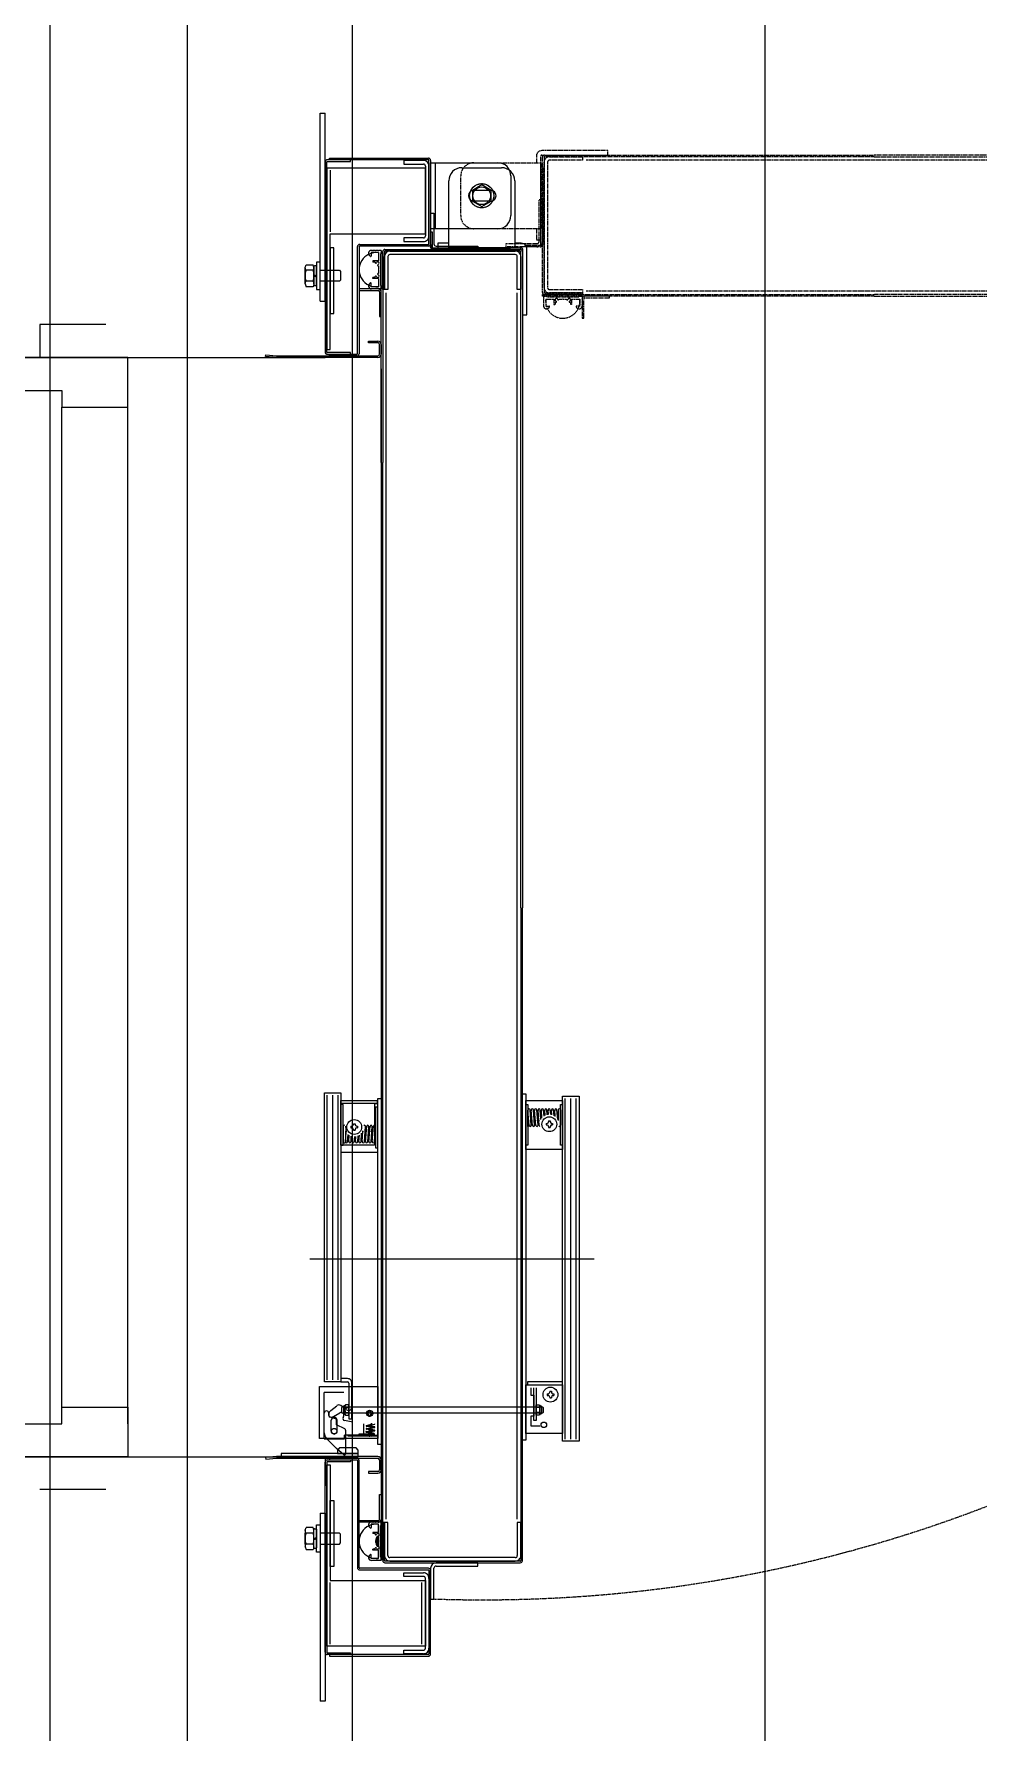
# Model space of a CAD drawing. Extents: x 152195838 to 160350639, y 364657247 to 370318102.
# Drawn here: x 157592282 to 157593141, y 365016781 to 365018326 of the extents above; entities that cross this region are included whole.
import ezdxf

# ---------------------------------------------------------------- set-up
doc = ezdxf.new("R2010")
doc.units = 0
doc.header["$MEASUREMENT"] = 0
doc.linetypes.add('HID', pattern=[2.3, 1.5, -0.8])
doc.layers.get('0').update_dxf_attribs({"linetype": 'CONTINUOUS'})
doc.layers.add('!WORK', color=150, linetype='CONTINUOUS', plot=False)
doc.layers.add('DEFPOINT', color=135, linetype='CONTINUOUS', plot=False)
for name, color, linetype in [('4A.TEC 벽체 1', 2, 'CONTINUOUS'), ('4A.TEC 벽체 3', 4, 'CONTINUOUS'), ('4A.TEC 벽체 4', 7, 'CONTINUOUS'), ('A-DOOR', 4, 'CONTINUOUS'), ('A-DOOR-FIN', 8, 'CONTINUOUS'), ('A-ETC', 5, 'CONTINUOUS'), ('door system-c', 9, 'CONTINUOUS'), ('DOOR-3', 8, 'CONTINUOUS')]:
    doc.layers.add(name, color=color, linetype=linetype)

# ---------------------------------------------------------------- blocks, each defined once
blk = doc.blocks.new('A$C4D7A5D56')
at = {"layer": '!WORK', "linetype": 'Continuous'}
for p, q in [((809.2, 1030), (1170.8, 1030)), ((809.2, 30), (1170.8, 30))]:
    blk.add_line(p, q, dxfattribs=at)
at = {"layer": 'A-DOOR'}
for points in [[(940, 1000), (980, 1000), (980, 985), (1040, 985), (1040, 1000), (1040, 1000), (1040, 1030), (940, 1030)], [(1040, 30), (940, 30), (940, 60), (980, 60), (980, 75), (1040, 75), (1040, 60), (1040, 60)]]:
    blk.add_lwpolyline(points, close=True, dxfattribs=at)
at = {"layer": 'A-DOOR-FIN'}
for p, q in [((1040, 60), (1040, 1000)), ((980, 75), (980, 985)), ((1040, 75), (1040, 985))]:
    blk.add_line(p, q, dxfattribs=at)
at = {"layer": 'A-ETC'}
for p, q in [((1020, 1060), (960, 1060)), ((960, 1060), (960, 1030)), ((1020, 0), (960, 0))]:
    blk.add_line(p, q, dxfattribs=at)
blk = doc.blocks.new('XR-P-지상2층(평택)-010')
at = {"layer": 'door system-c'}
for points in [[(-123.853, 378.297), (-123.896, 378.787), (-123.971, 378.781), (-123.928, 378.291)], [(-123.928, 378.284), (-123.928, 373.687)], [(-123.853, 373.687), (-123.853, 378.284)], [(-124.528, 374.112), (-124.603, 374.112), (-124.603, 373.687)], [(-124.528, 373.687), (-124.528, 374.112)], [(-124.003, 373.612), (-124.453, 373.612)], [(-124.453, 373.537), (-124.003, 373.537)]]:
    blk.add_lwpolyline(points, dxfattribs=at)
for centre, major_axis, start_param, end_param in [((-124.003, 378.284), (0.075, 0), 0, 0.087266), ((-124.003, 378.284), (0.15, 0), 0, 0.087266), ((-124.453, 373.687), (0.15, 0), 3.141593, 4.712389), ((-124.453, 373.687), (0.075, 0), 3.141593, 4.712389), ((-124.003, 373.687), (0.075, 0), 4.712389, 6.283185), ((-124.003, 373.687), (0.15, 0), 4.712389, 6.283185)]:
    blk.add_ellipse(centre, major_axis=major_axis, ratio=1, start_param=start_param, end_param=end_param, dxfattribs=at)
blk = doc.blocks.new('XR-P-지상2층(평택)-011')
at = {"layer": 'door system-c'}
for points in [[(-81.352, 378.297), (-81.309, 378.787), (-81.234, 378.781), (-81.277, 378.291)], [(-81.353, 373.687), (-81.353, 378.284)], [(-81.278, 378.284), (-81.278, 373.687)], [(-80.678, 373.687), (-80.678, 374.112)], [(-80.678, 374.112), (-80.603, 374.112), (-80.603, 373.687)], [(-81.203, 373.612), (-80.753, 373.612)], [(-80.753, 373.537), (-81.203, 373.537)]]:
    blk.add_lwpolyline(points, dxfattribs=at)
for centre, major_axis, start_param, end_param in [((-81.203, 378.284), (-0.15, 0), 6.195919, 6.283185), ((-81.203, 378.284), (-0.075, 0), 6.195919, 6.283185), ((-81.203, 373.687), (-0.15, 0), 0, 1.570796), ((-81.203, 373.687), (-0.075, 0), 0, 1.570796), ((-80.753, 373.687), (-0.075, 0), 1.570796, 3.141593), ((-80.753, 373.687), (-0.15, 0), 1.570796, 3.141593)]:
    blk.add_ellipse(centre, major_axis=major_axis, ratio=1, start_param=start_param, end_param=end_param, dxfattribs=at)
blk = doc.blocks.new('XR-P-지상2층(평택)-C365A35F2')
at = {"layer": 'A-DOOR', "color": 8, "linetype": 'HID', "lineweight": 0, "ltscale": 0.5}
for p, q in [((-91.5, -356.8), (-91.5, -1237.8)), ((-90, -1237.8), (-90, -356.8)), ((-86.8, -1204), (-86.8, -356.8)), ((32.3, -1204), (32.3, -356.8)), ((35.5, -356.8), (35.5, -1241.7)), ((37, -1241.7), (37, -356.8))]:
    blk.add_line(p, q, dxfattribs=at)
blk.add_arc((0, 0), 1277.5, 178.0487, 267.9141, dxfattribs=at)
at = {"layer": 'door system-c', "linetype": 'HID', "ltscale": 0.5}
blk.add_circle((0, 0), 11, dxfattribs=at)
at = {"layer": 'DOOR-3', "linetype": 'HID', "lineweight": 0, "ltscale": 0.5}
for p, q in [((-18, 19.1), (18, 19.1)), ((-30, -53.7), (-30, 7.1)), ((30, 7.1), (30, -53.7)), ((-46.5, -22.2), (-43.5, -22.2)), ((-46.5, -50.2), (-46.5, -22.2)), ((-43.5, -22.2), (-43.5, -50.2)), ((-46.5, -53.2), (-46.5, -39.4)), ((-46.5, -39.4), (-45, -39.4)), ((-45, -39.4), (-45, -53.2)), ((-94, -58.2), (-100.5, -58.2)), ((-100.5, -58.2), (-100.5, -61.2)), ((-99.3, -56.2), (-100.2, -56.2)), ((-99, -56.5), (-99.3, -56.2)), ((-99, -56.5), (-98.7, -56.2)), ((-96.8, -56.2), (-98.7, -56.2)), ((-96.5, -56.5), (-96.8, -56.2)), ((-96.5, -56.5), (-96.2, -56.2)), ((-94.3, -56.2), (-96.2, -56.2)), ((-94, -56.5), (-94.3, -56.2)), ((-94, -56.5), (-93.7, -56.2)), ((-94, -58.2), (-94, -65.7)), ((-91.5, -56.2), (-93.7, -56.2)), ((-92, -59.2), (-92, -88.2)), ((-91.5, -59.2), (-92, -59.2)), ((-91.5, -55.4), (-90, -55.4)), ((-91.5, -356.8), (-91.5, -55.4)), ((-91.5, -56.2), (-91.5, -59.2)), ((-90, -55.4), (-90, -356.8)), ((-90, -91.7), (-90, -57.2)), ((-88.5, -57.2), (-88.5, -91.7)), ((-88.5, -91.7), (-88.5, -61.7)), ((-88, -55.2), (35, -55.2)), ((35, -56.7), (-88, -56.7)), ((-85.3, -61.7), (-85.3, -91.7)), ((-83.5, -56.7), (30.5, -56.7)), ((30.5, -59.9), (-83.5, -59.9)), ((-44.5, -53.7), (25.5, -53.7)), ((25.5, -55.2), (-44.5, -55.2)), ((-41.5, -52.2), (-3.5, -52.2)), ((-3.5, -55.2), (-41.5, -55.2)), ((-30, -49.7), (-40, -49.7)), ((-40, -49.7), (-40, -53.7)), ((-40, -53.7), (36, -53.7)), ((30, -53.7), (-30, -53.7)), ((-3.5, -52.2), (-3.5, -55.2)), ((25.5, -53.7), (25.5, -55.2)), ((36, -49.7), (30, -49.7)), ((32.3, -91.7), (32.3, -61.7)), ((35.5, -356.8), (35.5, -57.2)), ((35.5, -61.7), (35.5, -91.7)), ((37, -54.7), (37, -114.7)), ((37, -57.2), (37, -356.8)), ((41, -114.7), (41, -54.7)), ((-99, -65.7), (-99, -66.7)), ((-94, -65.7), (-99, -65.7)), ((-97, -66.7), (-99, -66.7)), ((-97, -66.7), (-97, -67.5)), ((-94, -70.2), (-94, -73.4)), ((-93.7, -73.7), (-94, -73.4)), ((-93.7, -73.7), (-94, -74)), ((-94, -74), (-94, -77.2)), ((-94, -91.2), (-111.5, -91.2)), ((-111.5, -91.2), (-111.5, -92.7)), ((-100.5, -89.2), (-100.5, -86.2)), ((-94, -89.2), (-100.5, -89.2)), ((-99.3, -91.2), (-100.2, -91.2)), ((-99, -90.9), (-99.3, -91.2)), ((-99, -81.7), (-99, -80.7)), ((-97, -80.7), (-99, -80.7)), ((-94, -81.7), (-99, -81.7)), ((-99, -90.9), (-98.7, -91.2)), ((-96.8, -91.2), (-98.7, -91.2)), ((-97, -80.7), (-97, -79.9)), ((-96.5, -90.9), (-96.8, -91.2)), ((-96.5, -90.9), (-96.2, -91.2)), ((-94.3, -91.2), (-96.2, -91.2)), ((-94, -90.9), (-94.3, -91.2)), ((-94, -81.7), (-94, -89.2)), ((-94, -90.9), (-93.7, -91.2)), ((-91.5, -91.2), (-93.7, -91.2)), ((-91.5, -88.2), (-92, -88.2)), ((-91.5, -88.2), (-91.5, -91.2)), ((-88.5, -91.7), (-90, -91.7)), ((-85.3, -91.7), (-88.5, -91.7)), ((35.5, -91.7), (32.3, -91.7)), ((-111.5, -92.7), (-94, -92.7)), ((-93, -93.7), (-93, -116.2)), ((-91.5, -116.2), (-91.5, -93.7)), ((-86.8, -356.8), (-86.8, -94.9)), ((32.3, -356.8), (32.3, -94.9)), ((-93, -116.2), (-91.5, -116.2)), ((37, -114.7), (41, -114.7))]:
    blk.add_line(p, q, dxfattribs=at)
for centre, radius, start, end in [((-18, 7.1), 12, 90, 180), ((18, 7.1), 12, 0, 90), ((-95.9, -73.7), 15.6, 83.0635, 276.9365), ((-100.2, -59), 2.75, 90, 253.1891), ((-100.9, -61.2), 0.423, 253.1891, 0), ((-88, -57.2), 2, 90, 180), ((-83.5, -61.7), 5, 90, 180), ((-88, -57.2), 0.5, 90, 180), ((-83.5, -61.7), 1.8, 90, 180), ((-41.5, -50.2), 5, 180, 270), ((-44.5, -53.2), 2, 180, 270), ((-44.5, -53.2), 0.5, 180, 270), ((-41.5, -50.2), 2, 180, 270), ((30.5, -61.7), 5, 0, 90), ((30.5, -61.7), 1.8, 0, 90), ((35, -57.2), 2, 0, 90), ((35, -57.2), 0.5, 0, 90), ((36, -54.7), 5, 0, 90), ((36, -54.7), 1, 0, 90), ((-96.4, -67.3), 0.624, 202.6069, 337.3931), ((-94.7, -67.9), 1.25, 286.6424, 163.3576), ((-94.1, -69.6), 0.598, 110.2827, 278.1557), ((-94.1, -77.8), 0.598, 81.8443, 249.7173), ((-100.2, -88.5), 2.75, 106.8109, 270), ((-100.9, -86.2), 0.423, 0, 106.8109), ((-96.4, -80.2), 0.624, 22.6069, 157.3931), ((-94.7, -79.6), 1.25, 196.6424, 73.3576), ((-94, -93.7), 2.5, 0, 90), ((-94, -93.7), 1, 0, 90)]:
    blk.add_arc(centre, radius, start, end, dxfattribs=at)
blk = doc.blocks.new('XR-P-지상2층(평택)-C1A8A53BF')
at = {"layer": 'A-DOOR', "ltscale": 100}
for p, q in [((-998.5, 35.3), (-1001.5, 35.3)), ((-1001.5, 35.3), (-1001.5, -34.7)), ((-998.5, -34.7), (-998.5, 35.3)), ((-1053, 0), (-1223.8, 0)), ((-1223.8, -4.5), (-1223.8, 0)), ((-1088.5, 3.2), (-1063.5, 3.2)), ((-1088.5, 0), (-1088.5, 3.2)), ((-1063.5, 0), (-1088.5, 0)), ((-1083.5, 13.7), (-1086, 12.7)), ((-1086, 12.7), (-1086, 6.2)), ((-1083.5, 5.7), (-1086, 6.2)), ((-1085, 3.7), (-1085, 5.2)), ((-1084.5, 5.7), (-1067.5, 5.7)), ((-1067.5, 3.2), (-1084.5, 3.2)), ((-1068.5, 13.7), (-1083.5, 13.7)), ((-1083.5, 5.7), (-1068.5, 5.7)), ((-1081, 13.7), (-1071, 13.7)), ((-1081, 6.2), (-1081, 12.7)), ((-1071, 0), (-1081, 0)), ((-1081, 0), (-1081, -17.7)), ((-1076.9, 5.7), (-1076.2, 3.2)), ((-1075.8, 5.7), (-1075.1, 3.2)), ((-1071, 6.2), (-1071, 12.7)), ((-1071, -17.7), (-1071, 0)), ((-1068.5, 13.7), (-1066, 12.7)), ((-1068.5, 5.7), (-1066, 6.2)), ((-1067, 5.2), (-1067, 3.7)), ((-1066, 6.2), (-1066, 12.7)), ((-1063.5, 3.2), (-1063.5, 0)), ((-1053, 0), (-1053, -4.5)), ((-985, 0.5), (-937.5, 0.5)), ((-985, -52.5), (-985, 0.5)), ((-937.5, 0.5), (-937.5, -52.5)), ((50, 0), (220.8, 0)), ((50, 0), (50, -4.5)), ((85.5, 3.2), (60.5, 3.2)), ((60.5, 3.2), (60.5, 0)), ((60.5, 0), (85.5, 0)), ((65.5, 13.7), (63, 12.7)), ((63, 6.2), (63, 12.7)), ((65.5, 5.7), (63, 6.2)), ((64, 5.2), (64, 3.7)), ((81.5, 5.7), (64.5, 5.7)), ((64.5, 3.2), (81.5, 3.2)), ((65.5, 13.7), (80.5, 13.7)), ((80.5, 5.7), (65.5, 5.7)), ((78, 13.7), (68, 13.7)), ((68, 6.2), (68, 12.7)), ((68, -17.7), (68, 0)), ((68, 0), (78, 0)), ((72.8, 5.7), (72.1, 3.2)), ((73.9, 5.7), (73.2, 3.2)), ((78, 6.2), (78, 12.7)), ((78, 0), (78, -17.7)), ((80.5, 13.7), (83, 12.7)), ((80.5, 5.7), (83, 6.2)), ((82, 3.7), (82, 5.2)), ((83, 12.7), (83, 6.2)), ((85.5, 0), (85.5, 3.2)), ((220.8, 0), (220.8, -4.5)), ((-1053, -4.5), (-1223.8, -4.5)), ((-1181.5, -8.5), (-1183, -8.5)), ((-1183, -8.5), (-1183, -98.5)), ((-1181.5, -27.5), (-1181.5, -6.5)), ((-1181.5, -98.5), (-1181.5, -8.5)), ((-1179.9, -6.5), (-1179.9, -27.5)), ((-1179.5, -4.5), (-1006.5, -4.5)), ((-1006.5, -6.1), (-1179.5, -6.1)), ((-1174, -95.8), (-1174, -6.1)), ((-1174, -6.1), (-1009, -6.1)), ((-1172, -9.3), (-1116, -9.3)), ((-1009, -9.3), (-1114, -9.3)), ((-1114, -9.3), (-1114, -95.8)), ((-1101.5, -9.3), (-1041.5, -9.3)), ((-1101.5, -12.5), (-1101.5, -9.3)), ((-1041.5, -12.5), (-1101.5, -12.5)), ((-1041.5, -9.3), (-1041.5, -12.5)), ((-1003, -4.5), (-1028, -4.5)), ((-1009, -6.1), (-1009, -9.3)), ((-1006.1, -27.5), (-1006.1, -6.5)), ((-1004.5, -6.5), (-1004.5, -27.5)), ((-1003, -8.5), (-1004.5, -8.5)), ((-1004.5, -8.5), (-1004.5, -33.5)), ((-1003, -33.5), (-1003, -8.5)), ((-999.7, -21.6), (-994.1, -14.8)), ((-985.4, -6.1), (-994.1, -14.8)), ((-985.3, -3.8), (-985.3, -22.3)), ((-985.3, -3.8), (-943, -3.8)), ((-979.7, -3.8), (-961.9, -3.8)), ((-978.3, -10.2), (-968.3, -10.2)), ((-968.3, -15.3), (-978.3, -15.3)), ((-976.1, -22.4), (-972.4, -14.8)), ((-972.4, -14.8), (-967.3, -14.8)), ((-967.3, -14.8), (-965.4, -9.3)), ((-967.3, -14.8), (-967.3, -14.8)), ((-965.4, -10.5), (-965, -12.1)), ((-965, -12.1), (-961.6, -17.8)), ((-963.9, -7.9), (-961.9, -7.8)), ((-959.6, -9.7), (-955.1, -15.3)), ((-943, -21.7), (-943, -3.8)), ((-933.5, -4), (-670.5, -4)), ((-933.5, -19), (-933.5, -4)), ((-931.5, -6.5), (-672.5, -6.5)), ((-931.5, -11.5), (-672.5, -11.5)), ((-670.5, -4), (-670.5, -19)), ((0, -33.5), (0, -8.5)), ((0, -8.5), (1.5, -8.5)), ((1.5, -6.5), (1.5, -27.5)), ((1.5, -8.5), (1.5, -33.5)), ((3.1, -27.5), (3.1, -6.5)), ((176.5, -4.5), (3.5, -4.5)), ((3.5, -6.1), (176.5, -6.1)), ((6, -6.1), (6, -9.3)), ((171, -6.1), (6, -6.1)), ((6, -9.3), (111, -9.3)), ((98.5, -9.3), (38.5, -9.3)), ((38.5, -9.3), (38.5, -12.5)), ((38.5, -12.5), (98.5, -12.5)), ((50, -4.5), (220.8, -4.5)), ((98.5, -12.5), (98.5, -9.3)), ((111, -9.3), (111, -95.8)), ((169, -9.3), (113, -9.3)), ((171, -95.8), (171, -6.1)), ((176.9, -6.5), (176.9, -27.5)), ((178.5, -27.5), (178.5, -6.5)), ((178.5, -8.5), (180, -8.5)), ((178.5, -98.5), (178.5, -8.5)), ((180, -8.5), (180, -98.5)), ((-1179.9, -27.5), (-1181.5, -27.5)), ((-1081, -17.7), (-1080, -18.7)), ((-1080, -18.7), (-1072, -18.7)), ((-1072, -18.7), (-1071, -17.7)), ((-1004.5, -27.5), (-1006.1, -27.5)), ((-985.3, -23.2), (-999, -23.2)), ((-995.5, -15.7), (-998.5, -15.7)), ((-998.5, -15.7), (-998.5, -34.7)), ((-993.5, -17.7), (-995.5, -15.7)), ((-993.5, -32.7), (-993.5, -17.7)), ((-985.3, -22.3), (-982, -22.3)), ((-977.5, -23.2), (-985, -23.2)), ((-982.8, -44.7), (-982.8, -25.4)), ((-982.8, -25.4), (-982, -25.4)), ((-982, -39.8), (-982, -22.3)), ((-982, -25.4), (-982, -44.7)), ((-970.1, -29.9), (-968.6, -22.1)), ((-934.5, -26), (-967, -26)), ((-967, -26), (-967, -29)), ((-967, -29), (-934.5, -29)), ((-966.1, -20.9), (-964.4, -21.6)), ((-962.8, -22.6), (-963.6, -23.1)), ((-963.6, -23.1), (-963.6, -26)), ((-963.6, -26), (-959, -26)), ((-962.8, -21.9), (-962.8, -22.6)), ((-955.2, -22.6), (-962.8, -22.6)), ((-962.8, -22.6), (-962.8, -22.6)), ((-955.7, -21.4), (-962.3, -21.4)), ((-961, -19.4), (-961.5, -19.9)), ((-961.5, -19.9), (-961.5, -202.7)), ((-961.3, -23.1), (-961.3, -26)), ((-957, -19.4), (-961, -19.4)), ((-959, -26), (-954.4, -26)), ((-958.7, -24.1), (-955, -18.9)), ((-956.5, -29.9), (-958.4, -28)), ((-956.5, -19.9), (-957, -19.4)), ((-956.7, -23.1), (-956.7, -26)), ((-956.5, -202.7), (-956.5, -19.9)), ((-955.2, -22.6), (-955.2, -21.9)), ((-954.4, -23.1), (-955.2, -22.6)), ((-955.2, -22.6), (-955.2, -22.6)), ((-954.4, -26), (-954.4, -23.1)), ((-933.5, -19), (-933.5, -25)), ((-670.5, -19), (-933.5, -19)), ((-931.5, -16.5), (-672.5, -16.5)), ((-930.5, -25), (-930.5, -19)), ((-680, -19), (-724.5, -19)), ((-724.5, -19), (-724.5, -52.5)), ((-718, -49.5), (-718, -19)), ((-718, -19), (-677.5, -19)), ((-681, -19), (-718, -19)), ((-718, -19), (-718, -21)), ((-718, -21), (-681, -21)), ((-715.1, -25), (-708.3, -25.5)), ((-710.2, -25.4), (-715.1, -26.1)), ((-715.1, -28.1), (-709.9, -28.4)), ((-710.2, -28.4), (-715.1, -29.1)), ((-701, -21), (-715, -21)), ((-705, -23), (-715, -23)), ((-714.9, -23), (-706.3, -23.7)), ((-714.9, -26.1), (-709, -26.5)), ((-714.9, -29.1), (-710.1, -29.5)), ((-700.9, -23), (-705.8, -23.7)), ((-703.7, -30.3), (-704.5, -30.3)), ((-704.5, -30.3), (-704.5, -31.8)), ((-702.2, -28), (-702.2, -28.8)), ((-700.7, -28), (-702.2, -28)), ((-700.7, -28), (-700.7, -28.8)), ((-698.5, -30.3), (-699.2, -30.3)), ((-698.5, -30.3), (-698.5, -31.8)), ((-681, -21), (-681, -19)), ((-680, -52.5), (-680, -19)), ((-677.5, -19), (-677.5, -52)), ((1.5, -27.5), (3.1, -27.5)), ((69, -18.7), (68, -17.7)), ((77, -18.7), (69, -18.7)), ((78, -17.7), (77, -18.7)), ((176.9, -27.5), (178.5, -27.5)), ((-1104.5, -36), (-1104.5, -98.5)), ((-1103, -98.5), (-1103, -36)), ((-1005, -34), (-1102.5, -34)), ((-1102.5, -35.5), (-1005, -35.5)), ((-1061, -53), (-1061, -35.5)), ((-1061, -35.5), (-1059.5, -35.5)), ((-1059.5, -35.5), (-1059.5, -53)), ((-1001.5, -34.7), (-998.5, -34.7)), ((-998.5, -34.7), (-995.5, -34.7)), ((-995.5, -34.7), (-993.5, -32.7)), ((-982, -39.8), (-971.6, -39.8)), ((-982, -48.9), (-982, -41.7)), ((-982, -41.7), (-981.2, -49.1)), ((-981.9, -45.6), (-981.8, -45.6)), ((-981.8, -44.9), (-977, -44.9)), ((-977, -45.7), (-981.8, -45.7)), ((-981.6, -45.4), (-981.6, -35.4)), ((-981.6, -35.4), (-980.8, -35.4)), ((-981.2, -41.6), (-980.4, -49)), ((-980.8, -35.4), (-980.8, -45.4)), ((-980.6, -46.9), (-979.3, -41.9)), ((-980.4, -49.2), (-979, -43.9)), ((-979.3, -42.1), (-978.1, -49.4)), ((-978.5, -41.9), (-977.3, -49.3)), ((-977.7, -47.2), (-976.6, -42.1)), ((-977.3, -49.4), (-976.2, -44.1)), ((-977, -44.9), (-977, -45.7)), ((-976.6, -42.3), (-975, -49.5)), ((-975.8, -42.1), (-974.2, -49.4)), ((-974.7, -47.3), (-973.9, -42.2)), ((-974.2, -49.5), (-973.4, -44.2)), ((-973.9, -42.4), (-971.9, -49.5)), ((-973.1, -42.2), (-971.6, -47.7)), ((-971.7, -47.2), (-971.6, -46)), ((-963.9, -44.4), (-964.5, -44.4)), ((-964.5, -44.4), (-964.5, -45.6)), ((-963.9, -45.6), (-964.5, -45.6)), ((-962.7, -42.6), (-962.7, -43.2)), ((-961.5, -42.6), (-962.7, -42.6)), ((-961.5, -42.6), (-961.5, -43.2)), ((-959.7, -44.4), (-960.3, -44.4)), ((-959.7, -45.6), (-960.3, -45.6)), ((-959.7, -44.4), (-959.7, -45.6)), ((-715.1, -31.1), (-710.2, -31.5)), ((-710.2, -31.5), (-715.1, -32.2)), ((-715.1, -34.2), (-709.5, -34.6)), ((-710.2, -34.5), (-715.1, -35.2)), ((-715.1, -37.2), (-707, -37.8)), ((-710.2, -37.6), (-715.1, -38.3)), ((-715.1, -40.3), (-701.1, -41.3)), ((-710.2, -40.6), (-715.1, -41.3)), ((-715.1, -43.3), (-701.1, -44.4)), ((-710.2, -43.7), (-715.1, -44.4)), ((-714.9, -32.2), (-710.1, -32.5)), ((-714.9, -35.2), (-708.9, -35.7)), ((-714.9, -38.3), (-705, -39)), ((-714.9, -41.3), (-700.9, -42.4)), ((-714.9, -44.4), (-700.9, -45.4)), ((-705.3, -38.9), (-705.8, -39)), ((-700.9, -41.3), (-705.8, -42)), ((-700.9, -44.4), (-705.8, -45.1)), ((-703.7, -31.8), (-704.5, -31.8)), ((-702.2, -33.3), (-702.2, -34)), ((-700.7, -34), (-702.2, -34)), ((-700.7, -33.3), (-700.7, -34)), ((-698.5, -31.8), (-699.2, -31.8)), ((2, -34), (99.5, -34)), ((99.5, -35.5), (2, -35.5)), ((61, -35.5), (59.5, -35.5)), ((59.5, -35.5), (59.5, -53)), ((61, -53), (61, -35.5)), ((100, -98.5), (100, -36)), ((101.5, -36), (101.5, -98.5)), ((-1098, -59), (-1098, -182)), ((-1096.5, -182), (-1096.5, -59)), ((-1096, -47.7), (-1096, -46.8)), ((-1095.7, -48), (-1096, -47.7)), ((-1095.7, -48), (-1096, -48.3)), ((-1096, -50.2), (-1096, -48.3)), ((-1095.7, -50.5), (-1096, -50.2)), ((-1095.7, -50.5), (-1096, -50.8)), ((-1096, -52.7), (-1096, -50.8)), ((-1095.7, -53), (-1096, -52.7)), ((-1095.7, -53), (-1096, -53.3)), ((-1096, -55.5), (-1096, -53.3)), ((-1096, -55.5), (-1093, -55.5)), ((-1061.5, -57), (-1096, -57)), ((-1096, -58.5), (-1061.5, -58.5)), ((-97, -55.5), (-1095, -55.5)), ((-1095, -55.5), (-1095, -57)), ((-1095, -57), (-97, -57)), ((-1094, -53), (-1094, -46.5)), ((-1094, -46.5), (-1091, -46.5)), ((-1094, -53), (-1086.5, -53)), ((-1093, -55), (-1064, -55)), ((-1093, -55.5), (-1093, -55)), ((-1061.5, -58.5), (-1091.5, -58.5)), ((-1091.5, -61.7), (-1061.5, -61.7)), ((-1086.5, -48), (-1085.5, -48)), ((-1086.5, -53), (-1086.5, -48)), ((-1085.5, -50), (-1085.5, -48)), ((-1085.5, -50), (-1084.7, -50)), ((-1083, -52.3), (-1083, -52.5)), ((-1082.6, -52), (-1074.4, -52)), ((-1082.5, -53), (-1074.5, -53)), ((-1082, -53), (-1078.8, -53)), ((-1079, -50.5), (-1078.9, -50.8)), ((-1078.9, -50.8), (-1078.1, -50.8)), ((-1078.5, -53.3), (-1078.8, -53)), ((-1078.5, -53.3), (-1078.2, -53)), ((-1078.2, -53), (-1075, -53)), ((-1078, -50.5), (-1078.1, -50.8)), ((-1074, -52.3), (-1074, -52.5)), ((-1071.5, -50), (-1072.3, -50)), ((-1070.5, -48), (-1071.5, -48)), ((-1071.5, -50), (-1071.5, -48)), ((-1070.5, -53), (-1070.5, -48)), ((-1070.5, -53), (-1063, -53)), ((-1063, -46.5), (-1066, -46.5)), ((-1064, -55.5), (-1064, -55)), ((-1064, -55.5), (-1061, -55.5)), ((-1063, -53), (-1063, -46.5)), ((-1061.5, -58.5), (-1061.5, -57)), ((-1061.5, -61.7), (-1061.5, -58.5)), ((-1061.3, -48), (-1061, -47.7)), ((-1061.3, -48), (-1061, -48.3)), ((-1061.3, -50.5), (-1061, -50.2)), ((-1061.3, -50.5), (-1061, -50.8)), ((-1061.3, -53), (-1061, -52.7)), ((-1061.3, -53), (-1061, -53.3)), ((-1061, -47.7), (-1061, -46.8)), ((-1061, -50.2), (-1061, -48.3)), ((-1061, -52.7), (-1061, -50.8)), ((-1061, -55.5), (-1061, -53.3)), ((-1058.5, -54), (-1036, -54)), ((-1036, -55.5), (-1058.5, -55.5)), ((-1058.3, -60.2), (57.3, -60.2)), ((-1036, -54), (-1036, -55.5)), ((-990.5, -52.5), (-675.5, -52.5)), ((-990.5, -55.5), (-990.5, -52.5)), ((-675.5, -55.5), (-990.5, -55.5)), ((-937.5, -52.5), (-985, -52.5)), ((-982.8, -52.2), (-982.8, -46.6)), ((-982, -52.2), (-982.8, -52.2)), ((-982, -46.6), (-982, -52.2)), ((-981.7, -46.4), (-981.8, -46.4)), ((-962.7, -46.8), (-962.7, -47.4)), ((-961.5, -47.4), (-962.7, -47.4)), ((-961.5, -46.8), (-961.5, -47.4)), ((-724.5, -52.5), (-680, -52.5)), ((-683.5, -50.5), (-720.5, -50.5)), ((-720.5, -50.5), (-720.5, -52.5)), ((-720.5, -52.5), (-683.5, -52.5)), ((-680.5, -49.5), (-718, -49.5)), ((-716, -50.5), (-701.1, -50.5)), ((-715.1, -46.4), (-701.1, -47.4)), ((-710.2, -46.8), (-715.1, -47.5)), ((-715.1, -49.4), (-701.1, -50.5)), ((-714.9, -47.4), (-700.9, -48.5)), ((-700.9, -47.4), (-705.8, -48.1)), ((-683.5, -52.5), (-683.5, -50.5)), ((-680.5, -52), (-680.5, -49.5)), ((-677.5, -52), (-680.5, -52)), ((-675.5, -52.5), (-675.5, -55.5)), ((-11.8, -55.5), (-129.9, -55.5)), ((-97, -55.5), (94, -55.5)), ((94, -57), (-97, -57)), ((36, -54), (36, -55.5)), ((58.5, -54), (36, -54)), ((36, -55.5), (58.5, -55.5)), ((60.5, -58.5), (60.5, -57)), ((60.5, -57), (95, -57)), ((60.5, -61.7), (60.5, -58.5)), ((60.5, -58.5), (90.5, -58.5)), ((95, -58.5), (60.5, -58.5)), ((90.5, -61.7), (60.5, -61.7)), ((61, -47.7), (61, -46.8)), ((61.3, -48), (61, -47.7)), ((61.3, -48), (61, -48.3)), ((61, -50.2), (61, -48.3)), ((61.3, -50.5), (61, -50.2)), ((61.3, -50.5), (61, -50.8)), ((61, -52.7), (61, -50.8)), ((61.3, -53), (61, -52.7)), ((61.3, -53), (61, -53.3)), ((61, -55.5), (61, -53.3)), ((64, -55.5), (61, -55.5)), ((63, -46.5), (66, -46.5)), ((63, -53), (63, -46.5)), ((70.5, -53), (63, -53)), ((64, -55.5), (64, -55)), ((93, -55), (64, -55)), ((70.5, -53), (70.5, -48)), ((70.5, -48), (71.5, -48)), ((71.5, -50), (71.5, -48)), ((71.5, -50), (72.3, -50)), ((78.2, -53), (75, -53)), ((78.5, -53.3), (78.2, -53)), ((78.5, -53.3), (78.8, -53)), ((82, -53), (78.8, -53)), ((85.5, -50), (84.7, -50)), ((85.5, -50), (85.5, -48)), ((86.5, -48), (85.5, -48)), ((86.5, -53), (86.5, -48)), ((94, -53), (86.5, -53)), ((94, -46.5), (91, -46.5)), ((93, -55.5), (93, -55)), ((96, -55.5), (93, -55.5)), ((94, -53), (94, -46.5)), ((94, -55.5), (94, -57)), ((95.5, -182), (95.5, -59)), ((95.7, -48), (96, -47.7)), ((95.7, -48), (96, -48.3)), ((95.7, -50.5), (96, -50.2)), ((95.7, -50.5), (96, -50.8)), ((95.7, -53), (96, -52.7)), ((95.7, -53), (96, -53.3)), ((96, -47.7), (96, -46.8)), ((96, -50.2), (96, -48.3)), ((96, -52.7), (96, -50.8)), ((96, -55.5), (96, -53.3)), ((97, -59), (97, -182)), ((-1180.8, -94), (-1180.8, -76)), ((-1180.8, -76), (-1177.6, -76)), ((-1177.6, -76), (-1177.6, -94)), ((-1110.4, -76), (-1107.2, -76)), ((-1110.4, -94), (-1110.4, -76)), ((-1107.2, -76), (-1107.2, -94)), ((-1096.5, -63.5), (-1096.5, -177.5)), ((-1093.3, -177.5), (-1093.3, -63.5)), ((92.3, -177.5), (92.3, -63.5)), ((95.5, -63.5), (95.5, -177.5)), ((107.4, -76), (104.2, -76)), ((104.2, -76), (104.2, -94)), ((107.4, -94), (107.4, -76)), ((177.8, -76), (174.6, -76)), ((174.6, -76), (174.6, -94)), ((177.8, -94), (177.8, -76)), ((-1172, -92.6), (-1116, -92.6)), ((-1105, -99), (-1181, -99)), ((-1181, -100.5), (-1105, -100.5)), ((-1175.8, -95.8), (-1112.2, -95.8)), ((-1112.2, -99), (-1175.8, -99)), ((-1114, -95.8), (-1174, -95.8)), ((-1131, -100.5), (-1131, -103.5)), ((-1103, -100.5), (-1131, -100.5)), ((-1131, -103.5), (-1103, -103.5)), ((-1101, -105.5), (-1101, -143.5)), ((-1098, -143.5), (-1098, -105.5)), ((97, -172.5), (97, -102.5)), ((97, -143.5), (97, -105.5)), ((98.5, -102.5), (98.5, -172.5)), ((102.5, -107), (98.5, -107)), ((98.5, -107), (98.5, -183)), ((99, -100.5), (112.8, -100.5)), ((112.8, -102), (99, -102)), ((100, -105.5), (100, -143.5)), ((102, -99), (178, -99)), ((178, -100.5), (102, -100.5)), ((102, -100.5), (130, -100.5)), ((130, -103.5), (102, -103.5)), ((102.5, -117), (102.5, -107)), ((172.8, -95.8), (109.2, -95.8)), ((109.2, -99), (172.8, -99)), ((111, -95.8), (171, -95.8)), ((112.8, -100.5), (112.8, -102)), ((115.8, -100.5), (175.8, -100.5)), ((115.8, -104.5), (115.8, -100.5)), ((115.8, -100.5), (175.8, -100.5)), ((115.8, -161.5), (115.8, -100.5)), ((175.8, -104.5), (115.8, -104.5)), ((130, -100.5), (130, -103.5)), ((175.8, -100.5), (175.8, -104.5)), ((175.8, -100.5), (175.8, -161.5)), ((98.5, -117), (159.3, -117)), ((98.5, -177), (98.5, -117)), ((140.9, -138.5), (136, -147)), ((150.7, -138.5), (140.9, -138.5)), ((155.6, -147), (150.7, -138.5)), ((171.3, -129), (171.3, -165)), ((-1101, -143.5), (-1098, -143.5)), ((100, -143.5), (97, -143.5)), ((136, -147), (140.9, -155.5)), ((140.8, -155), (140.8, -140)), ((150.7, -155.5), (155.6, -147)), ((150.8, -140), (150.8, -155)), ((140.9, -155.5), (150.7, -155.5)), ((-502, -182.5), (-1096, -182.5)), ((-1096, -184), (-502, -184)), ((-1061.5, -179.3), (-1091.5, -179.3)), ((-1091.5, -182.5), (-1061.5, -182.5)), ((-1061.5, -182.5), (-1061.5, -179.3)), ((-1058.3, -179.3), (57.3, -179.3)), ((-986.5, -184), (-671.5, -184)), ((-986.5, -187), (-986.5, -184)), ((-671.5, -184), (-671.5, -187)), ((-502, -182.5), (95, -182.5)), ((95, -184), (-502, -184)), ((97.5, -184), (37.5, -184)), ((37.5, -184), (37.5, -188)), ((60.5, -182.5), (60.5, -179.3)), ((60.5, -179.3), (90.5, -179.3)), ((90.5, -182.5), (60.5, -182.5)), ((98.5, -172.5), (97, -172.5)), ((159.3, -177), (98.5, -177)), ((102.5, -183), (102.5, -177)), ((163.8, -173.5), (127.8, -173.5)), ((-671.5, -187), (-986.5, -187)), ((-980.5, -187), (-936, -187)), ((-980.5, -220.5), (-980.5, -187)), ((-964.5, -191.5), (-973.5, -191.5)), ((-973.5, -191.5), (-973.5, -199.7)), ((-968.5, -196.5), (-968.5, -194.5)), ((-968.5, -194.5), (-938.7, -194.5)), ((-938.7, -196.5), (-968.5, -196.5)), ((-964.5, -194.5), (-964.5, -191.5)), ((-945.5, -194.5), (-964.5, -194.5)), ((-963.6, -199.4), (-963.6, -196.5)), ((-963.6, -196.5), (-959, -196.5)), ((-962.8, -199.9), (-963.6, -199.4)), ((-955.2, -199.9), (-962.8, -199.9)), ((-962.8, -200.7), (-962.8, -199.9)), ((-962.8, -199.9), (-962.8, -199.9)), ((-961.3, -199.4), (-961.3, -196.5)), ((-959, -196.5), (-954.4, -196.5)), ((-956.7, -199.4), (-956.7, -196.5)), ((-954.4, -199.4), (-955.2, -199.9)), ((-955.2, -199.9), (-955.2, -199.9)), ((-955.2, -199.9), (-955.2, -200.7)), ((-954.4, -196.5), (-954.4, -199.4)), ((-938.7, -191.5), (-945.5, -191.5)), ((-945.5, -191.5), (-945.5, -194.5)), ((-936, -187), (-936, -220.5)), ((-933.5, -188.5), (-936, -188.5)), ((-933.5, -220.5), (-933.5, -188.5)), ((-722, -187), (-677.5, -187)), ((-722, -220.5), (-722, -187)), ((-718, -187), (-681, -187)), ((-718, -189), (-718, -187)), ((-681, -189), (-718, -189)), ((-701, -189), (-686.1, -189)), ((-700.1, -190.1), (-686.1, -189)), ((-695.2, -192.7), (-700.1, -192)), ((-700.1, -193.1), (-686.1, -192.1)), ((-695.2, -195.8), (-700.1, -195.1)), ((-700.1, -196.2), (-686.1, -195.1)), ((-695.2, -198.9), (-700.1, -198.2)), ((-700.1, -199.2), (-686.1, -198.2)), ((-699.9, -192.1), (-685.9, -191)), ((-699.9, -195.1), (-685.9, -194.1)), ((-699.9, -198.2), (-685.9, -197.1)), ((-694.8, -200.8), (-685.9, -200.2)), ((-685.9, -192.1), (-690.8, -191.4)), ((-685.9, -195.1), (-690.8, -194.4)), ((-685.9, -198.2), (-690.8, -197.5)), ((-685.9, -201.2), (-690.8, -200.5)), ((-681, -187), (-681, -189)), ((-677.5, -187), (-677.5, -220.5)), ((37.5, -188), (97.5, -188)), ((-955.7, -201.2), (-962.3, -201.2)), ((-961.5, -202.7), (-961, -203.2)), ((-961, -203.2), (-957, -203.2)), ((-957, -203.2), (-956.5, -202.7)), ((-948, -208.8), (-948, -210.3)), ((-947.2, -208.8), (-948, -208.8)), ((-947.2, -210.3), (-948, -210.3)), ((-944.2, -206.5), (-945.7, -206.5)), ((-945.7, -206.5), (-945.7, -207.3)), ((-945.7, -211.8), (-945.7, -212.5)), ((-944.2, -212.5), (-945.7, -212.5)), ((-944.2, -206.5), (-944.2, -207.3)), ((-944.2, -211.8), (-944.2, -212.5)), ((-942, -208.8), (-942.7, -208.8)), ((-942, -210.3), (-942.7, -210.3)), ((-942, -208.8), (-942, -210.3)), ((-701.2, -207.8), (-702, -207.8)), ((-702, -207.8), (-702, -209.3)), ((-701.2, -209.3), (-702, -209.3)), ((-699.7, -205.5), (-699.7, -206.3)), ((-698.2, -205.5), (-699.7, -205.5)), ((-699.7, -210.8), (-699.7, -211.5)), ((-698.2, -211.5), (-699.7, -211.5)), ((-698.2, -205.5), (-698.2, -206.3)), ((-698.2, -210.8), (-698.2, -211.5)), ((-696, -207.8), (-696.7, -207.8)), ((-696, -209.3), (-696.7, -209.3)), ((-696, -207.8), (-696, -209.3)), ((-694.7, -216.1), (-685.9, -215.4)), ((-693.4, -201.8), (-686.1, -201.2)), ((-692.1, -213.9), (-686.1, -213.4)), ((-691.7, -203.7), (-685.9, -203.2)), ((-691.4, -212.8), (-685.9, -212.4)), ((-691.1, -204.7), (-686.1, -204.3)), ((-685.9, -204.3), (-690.8, -203.6)), ((-685.9, -213.5), (-690.8, -212.8)), ((-685.9, -216.5), (-690.8, -215.8)), ((-690.5, -206.6), (-685.9, -206.3)), ((-690.5, -210.7), (-686.1, -210.4)), ((-685.9, -207.3), (-690.4, -206.7)), ((-690.3, -207.7), (-686.1, -207.3)), ((-690.3, -209.7), (-685.9, -209.3)), ((-685.9, -210.4), (-690.3, -209.8)), ((-987.5, -220.5), (-673.5, -220.5)), ((-987.5, -235.5), (-987.5, -220.5)), ((-985.5, -223), (-675.5, -223)), ((-985.5, -228), (-675.5, -228)), ((-936, -220.5), (-980.5, -220.5)), ((-677.5, -220.5), (-722, -220.5)), ((-718, -218.5), (-681, -218.5)), ((-718, -220.5), (-718, -218.5)), ((-681, -220.5), (-718, -220.5)), ((-686, -218.5), (-700, -218.5)), ((-686, -216.5), (-695.5, -216.5)), ((-681, -218.5), (-681, -220.5)), ((-673.5, -220.5), (-673.5, -235.5)), ((-673.5, -235.5), (-987.5, -235.5)), ((-985.5, -233), (-675.5, -233))]:
    blk.add_line(p, q, dxfattribs=at)
at = {"layer": 'A-DOOR', "color": 1, "ltscale": 100}
blk.add_line((-821.8, -249.2), (-821.8, 9.3), dxfattribs=at)
at = {"layer": 'A-DOOR', "ltscale": 100}
for centre, radius in [((-978.3, -12.8), 2.53), ((-701.5, -31), 6.75), ((-962.1, -45), 2.85), ((-981.6, -48.9), 0.4), ((145.8, -147), 11), ((145.8, -147), 8), ((-972.5, -203.5), 2.5), ((-945, -209.5), 6.75), ((-699, -208.5), 6.75)]:
    blk.add_circle(centre, radius, dxfattribs=at)
for centre, radius, start, end in [((-1084.5, 5.2), 0.5, 90, 180), ((-1084.5, 3.7), 0.5, 180, 270), ((-1067.5, 5.2), 0.5, 0, 90), ((-1067.5, 3.7), 0.5, 270, 0), ((64.5, 5.2), 0.5, 90, 180), ((64.5, 3.7), 0.5, 180, 270), ((81.5, 5.2), 0.5, 0, 90), ((81.5, 3.7), 0.5, 270, 0), ((-1179.5, -6.5), 2, 90, 180), ((-1179.5, -6.5), 0.4, 90, 180), ((-1006.5, -6.5), 2, 0, 90), ((-1006.5, -6.5), 0.4, 0, 90), ((-979.7, -11.8), 8, 133.8115, 135), ((-979.7, -11.8), 8, 90.0051, 131.246), ((-978.3, -12.8), 2.59, 90, 270), ((-968.3, -12.8), 2.59, 270, 90), ((-963.5, -9.9), 2, 124.347, 196.5169), ((-963.6, -9.8), 1.9, 98.6666, 164.683), ((-963.7, -9.6), 1.7, 105.1673, 124.347), ((-962.8, -12.8), 5, 86.8939, 105.1673), ((-962.7, -10.8), 3, 57.0666, 86.8939), ((-961.9, -5.8), 2, 270, 90), ((-964.2, -13.1), 5.75, 36.3654, 57.0666), ((-957.4, -17.1), 3, 324.4578, 38.9209), ((3.5, -6.5), 2, 90, 180), ((3.5, -6.5), 0.4, 90, 180), ((176.5, -6.5), 2, 0, 90), ((176.5, -6.5), 0.4, 0, 90), ((-999, -22.2), 1, 140.2422, 269.9999), ((-977.5, -21.7), 1.5, 269.9999, 333.6878), ((-966.8, -22.5), 1.8, 64.9234, 168.8333), ((-964, -19), 2.7, 261.3272, 24.8237), ((-962.3, -21.9), 0.5, 90, 180), ((-962.7, -24.8), 2.26, 51.1038, 91.8096), ((-959, -28.1), 5.58, 65.5673, 114.4327), ((-956.3, -25.8), 3, 144.4578, 224.6877), ((-955.3, -24.8), 2.26, 88.1904, 128.8962), ((-955.7, -21.9), 0.5, 0, 90), ((-934.5, -25), 1, 270, 0), ((-934.5, -25), 4, 270, 0), ((-715, -22), 1, 90, 271.7874), ((-715, -24), 1, 85.6882, 265.6882), ((-715, -27.1), 1, 85.6882, 265.6882), ((-715, -30.1), 1, 85.6882, 265.6882), ((-703.7, -28.8), 1.5, 270, 0), ((-701, -22), 1, 338.43, 90), ((-699.2, -28.8), 1.5, 180, 270), ((-1102.5, -36), 2, 90, 180), ((-1102.5, -36), 0.5, 90, 180), ((-1093.2, -46.8), 2.75, 16.8109, 180), ((-1078.5, -51.1), 15.6, 353.0635, 186.9365), ((-1091, -46.1), 0.423, 270, 16.8109), ((-1063.7, -46.8), 2.75, 0, 163.1891), ((-1066, -46.1), 0.423, 163.1891, 270), ((-1005, -33.5), 2, 270, 0), ((-1005, -33.5), 0.5, 270, 0), ((-981.8, -44.7), 1, 180, 270), ((-981.8, -46.6), 1, 95, 180), ((-981.6, -41.7), 0.4, 6.1382, 186.1382), ((-981.8, -44.7), 0.2, 180, 270), ((-981.8, -45.4), 0.2, 275, 0), ((-981.8, -45.4), 1, 275, 0), ((-978.9, -42), 0.4, 9.3586, 189.3586), ((-976.2, -42.2), 0.4, 12.579, 192.579), ((-973.5, -42.3), 0.4, 15.7992, 195.7992), ((-963.9, -43.2), 1.2, 270, 0), ((-963.9, -46.8), 1.2, 0, 90), ((-960.3, -43.2), 1.2, 180, 270), ((-960.3, -46.8), 1.2, 90, 180), ((-715, -33.2), 1, 85.6882, 265.6882), ((-715, -36.2), 1, 85.6882, 265.6882), ((-715, -39.3), 1, 85.6882, 265.6882), ((-715, -42.3), 1, 85.6882, 265.6882), ((-715, -45.4), 1, 85.6882, 265.6882), ((-703.7, -33.3), 1.5, 0, 90), ((-701, -40.3), 1, 265.6882, 42.2025), ((-701, -43.4), 1, 265.6882, 85.6882), ((-701, -46.4), 1, 265.6882, 85.6882), ((-699.2, -33.3), 1.5, 90, 180), ((2, -33.5), 2, 180, 270), ((2, -33.5), 0.5, 180, 270), ((63.8, -46.8), 2.75, 16.8109, 180), ((78.5, -51.1), 15.6, 353.0635, 186.9365), ((66, -46.1), 0.423, 270, 16.8109), ((93.3, -46.8), 2.75, 0, 163.1891), ((91, -46.1), 0.423, 163.1891, 270), ((99.5, -36), 2, 0, 90), ((99.5, -36), 0.5, 0, 90), ((-1096, -59), 2, 90, 180), ((-1096, -59), 0.5, 90, 180), ((-1091.5, -63.5), 5, 90, 180), ((-1091.5, -63.5), 1.8, 90, 180), ((-1084.3, -52.4), 1.25, 106.6424, 343.3576), ((-1084.9, -50.6), 0.624, 292.6069, 67.3931), ((-1082.6, -52.9), 0.598, 351.8443, 159.7173), ((-1082.5, -52.3), 0.5, 124.8499, 180), ((-1082.5, -52.5), 0.5, 180, 270), ((-1078.5, -58), 7.5, 93.8226, 124.8499), ((-1078.5, -58), 7.5, 55.1501, 86.1774), ((-1074.4, -52.9), 0.598, 20.2827, 188.1557), ((-1074.5, -52.5), 0.5, 270, 0), ((-1074.5, -52.3), 0.5, 0, 55.1501), ((-1072.6, -52.4), 1.25, 196.6424, 73.3576), ((-1072.1, -50.6), 0.624, 112.6069, 247.3931), ((-1058.5, -53), 2.5, 180, 270), ((-1058.5, -53), 1, 180, 270), ((-981.8, -46.6), 0.2, 95, 180), ((-980.8, -49), 0.4, 186.1382, 6.1382), ((-977.7, -49.3), 0.4, 189.3586, 9.3586), ((-974.6, -49.5), 0.4, 192.579, 12.579), ((-971.5, -49.4), 0.4, 195.7992, 258.8397), ((-715, -48.4), 1, 85.6882, 265.6882), ((-715, -50.4), 1, 356.8153, 183.1847), ((-701, -49.5), 1, 265.6882, 85.6882), ((58.5, -53), 2.5, 270, 0), ((58.5, -53), 1, 270, 0), ((72.7, -52.4), 1.25, 106.6424, 343.3576), ((72.1, -50.6), 0.624, 292.6069, 67.3931), ((74.4, -52.9), 0.598, 351.8443, 159.7173), ((82.6, -52.9), 0.598, 20.2827, 188.1557), ((84.4, -52.4), 1.25, 196.6424, 73.3576), ((84.9, -50.6), 0.624, 112.6069, 247.3931), ((90.5, -63.5), 5, 0, 90), ((90.5, -63.5), 1.8, 0, 90), ((95, -59), 2, 0, 90), ((95, -59), 0.5, 0, 90), ((-1181, -98.5), 2, 180, 270), ((-1181, -98.5), 0.5, 180, 270), ((-1175.8, -94), 5, 180, 270), ((-1175.8, -94), 1.8, 180, 270), ((-1112.2, -94), 5, 270, 0), ((-1112.2, -94), 1.8, 270, 0), ((-1105, -98.5), 2, 270, 0), ((-1105, -98.5), 0.5, 270, 0), ((-1103, -105.5), 5, 0, 90), ((-1103, -105.5), 2, 0, 90), ((99, -102.5), 2, 90, 180), ((102, -105.5), 5, 90, 180), ((99, -102.5), 0.5, 90, 180), ((102, -98.5), 2, 180, 270), ((102, -105.5), 2, 90, 180), ((102, -98.5), 0.5, 180, 270), ((109.2, -94), 5, 180, 270), ((109.2, -94), 1.8, 180, 270), ((172.8, -94), 5, 270, 0), ((172.8, -94), 1.8, 270, 0), ((178, -98.5), 2, 270, 0), ((178, -98.5), 0.5, 270, 0), ((159.3, -129), 12, 0, 90), ((145.8, -140), 5, 90, 180), ((145.8, -140), 5, 0, 90), ((127.8, -161.5), 12, 180, 270), ((145.8, -155), 5, 180, 270), ((145.8, -155), 5, 270, 0), ((159.3, -165), 12, 270, 0), ((163.8, -161.5), 12, 270, 0), ((-1096, -182), 2, 180, 270), ((-1091.5, -177.5), 5, 180, 270), ((-1096, -182), 0.5, 180, 270), ((-1091.5, -177.5), 1.8, 180, 270), ((90.5, -177.5), 5, 270, 0), ((90.5, -177.5), 1.8, 270, 0), ((95, -182), 2, 270, 0), ((95, -182), 0.5, 270, 0), ((97.5, -183), 1, 270, 0), ((97.5, -183), 5, 270, 0), ((-962.7, -197.7), 2.26, 268.1904, 308.8962), ((-962.3, -200.7), 0.5, 180, 270), ((-959, -194.4), 5.58, 245.5673, 294.4327), ((-955.3, -197.7), 2.26, 231.1038, 271.8096), ((-955.7, -200.7), 0.5, 270, 0), ((-700, -189.1), 1, 176.8153, 3.1847), ((-700, -191.1), 1, 94.3118, 274.3118), ((-700, -194.1), 1, 94.3118, 274.3118), ((-700, -197.2), 1, 94.3118, 274.3118), ((-700, -200.2), 1, 94.3118, 165.6497), ((-686, -190), 1, 274.3118, 94.3118), ((-686, -193.1), 1, 274.3118, 94.3118), ((-686, -196.1), 1, 274.3118, 94.3118), ((-686, -199.2), 1, 274.3118, 94.3118), ((-947.2, -207.3), 1.5, 270, 0), ((-947.2, -211.8), 1.5, 0, 90), ((-942.7, -207.3), 1.5, 180, 270), ((-942.7, -211.8), 1.5, 90, 180), ((-701.2, -206.3), 1.5, 270, 0), ((-701.2, -210.8), 1.5, 0, 90), ((-696.7, -206.3), 1.5, 180, 270), ((-696.7, -210.8), 1.5, 90, 180), ((-686, -202.2), 1, 274.3118, 94.3118), ((-686, -205.3), 1, 274.3118, 94.3118), ((-686, -208.3), 1, 274.3118, 94.3118), ((-686, -211.4), 1, 274.3118, 94.3118), ((-686, -214.4), 1, 274.3118, 94.3118), ((-700, -217.5), 1, 152.8387, 270), ((-686, -217.5), 1, 270, 90)]:
    blk.add_arc(centre, radius, start, end, dxfattribs=at)
for centre, major_axis, start_param, end_param in [((-1083.7, 9.6), (0, 4.14), 5.571729, 6.233629), ((-1083, 9.7), (0, 3.99), 3.01416, 3.663816), ((-1076, 0.7), (0, 13), 5.888394, 6.677976), ((-1076, 31), (0, 25.3), 2.942255, 3.34093), ((-1068.3, 9.6), (0, 4.14), 0.049556, 0.711457), ((-1069, 9.7), (0, 3.99), 2.619369, 3.269025), ((65.3, 9.6), (0, 4.14), 5.571729, 6.233629), ((66, 9.7), (0, 3.99), 3.01416, 3.663816), ((73, 0.7), (0, 13), 5.888394, 6.677976), ((73, 31), (0, 25.3), 2.942255, 3.34093), ((80.7, 9.6), (0, 4.14), 0.049556, 0.711457), ((80, 9.7), (0, 3.99), 2.619369, 3.269025)]:
    blk.add_ellipse(centre, major_axis=major_axis, ratio=1, start_param=start_param, end_param=end_param, dxfattribs=at)
at = {"ltscale": 100}
blk.add_blockref('XR-P-지상2층(평택)-C365A35F2', (145.8, -147), dxfattribs=at)
at = {"layer": 'A-DOOR', "ltscale": 100, "xscale": 20, "yscale": 20, "zscale": 20}
for name, p in [('XR-P-지상2층(평택)-010', (1475.6, -7526.2)), ('XR-P-지상2층(평택)-011', (1625.6, -7526.2))]:
    blk.add_blockref(name, p, dxfattribs=at)
blk = doc.blocks.new('sa9w7er')
at = {"layer": '4A.TEC 벽체 3', "linetype": 'ByBlock', "ltscale": 0.1}
for p, q in [((1983375.8, 837837.8), (1983375.8, 837962.8)), ((1984375.8, 837837.8), (1984375.8, 837962.8))]:
    blk.add_line(p, q, dxfattribs=at)
at = {"layer": '4A.TEC 벽체 4', "color": 251, "lineweight": 0, "ltscale": 15}
for p, q in [((1983375.8, 837712.8), (1983375.8, 837837.8)), ((1984375.8, 837712.8), (1984375.8, 837837.8))]:
    blk.add_line(p, q, dxfattribs=at)
at = {"layer": '4A.TEC 벽체 1', "xscale": -1, "rotation": 270}
blk.add_blockref('A$C4D7A5D56', (1983345.8, 836743.3), dxfattribs=at)
at = {"layer": 'A-DOOR', "ltscale": 100, "xscale": -1, "rotation": 179.9999999999999}
blk.add_blockref('XR-P-지상2층(평택)-C1A8A53BF', (1984377.3, 837958.3), dxfattribs=at)
blk = doc.blocks.new('A$C111325cc')
at = {"layer": 'DEFPOINT'}
blk.add_line((149276.3, 244000), (149276.3, 0), dxfattribs=at)

msp = doc.modelspace()

# ---------------------------------------------------------------- linework, layer by layer
at = {"layer": '4A.TEC 벽체 3', "flags": 128}
msp.add_lwpolyline([(157592572.0046, 365016581.8958), (157592572.0046, 365026481.8958)], dxfattribs=at)
at = {"layer": '4A.TEC 벽체 4', "color": 251, "lineweight": 0, "ltscale": 15}
for points in [[(157592297.0046, 365003721.8958), (157592297.0046, 365049681.8958)], [(157592422.0046, 365003721.8958), (157592422.0046, 365049556.8958), (157630422.0046, 365049556.8958), (157630422.0046, 365003846.8958), (157592297.0046, 365003846.8958)]]:
    msp.add_lwpolyline(points, dxfattribs=at)

# ---------------------------------------------------------------- block references
at = {"linetype": 'Continuous', "ltscale": 5, "xscale": -1, "rotation": 270}
msp.add_blockref('sa9w7er', (156754584.1707, 363033656.1222), dxfattribs=at)
at = {"layer": 'DEFPOINT'}
msp.add_blockref('A$C111325cc', (157443670.7413, 364896968.7328), dxfattribs=at)

doc.saveas('drawing.dxf')
